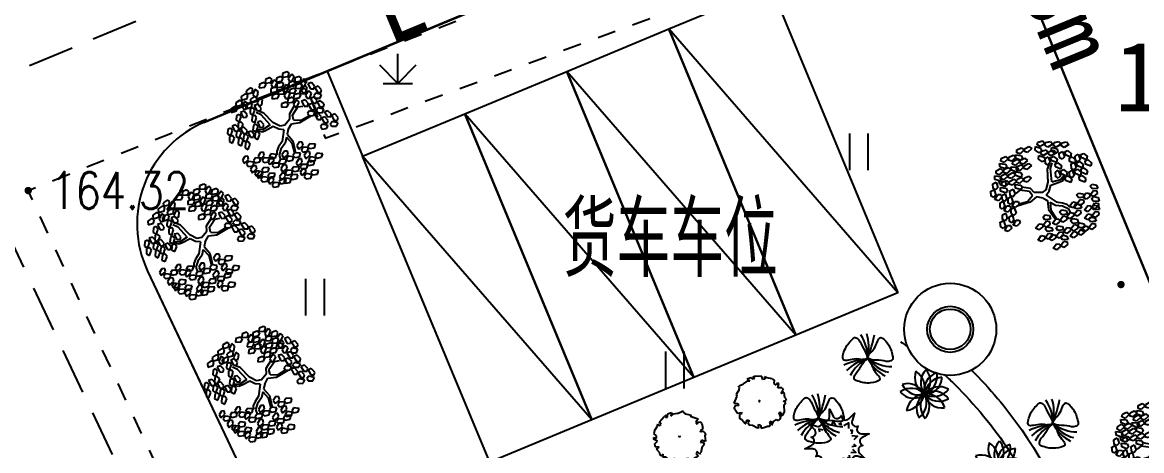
# Model space of a CAD drawing. Extents: x -809667 to 586099, y 3084146 to 3634412.
# Drawn here: x 381908.68 to 381939.07, y 3085767.12 to 3085778.74 of the extents above; entities that cross this region are included whole.
import ezdxf
from ezdxf.enums import TextEntityAlignment as Align

# ---------------------------------------------------------------- set-up
doc = ezdxf.new("R2010")
doc.units = 0
doc.header["$LTSCALE"] = 0.5
for name, pattern in [('CONTINOUS', [0]), ('DASHED', [0.75, 0.5, -0.25]), ('X6', [2, 1, -1])]:
    doc.linetypes.add(name, pattern=pattern)
doc.layers.get('0').update_dxf_attribs({"linetype": 'CONTINUOUS'})
for name, color, linetype in [('DIM_ELEV', 3, 'CONTINUOUS'), ('dxt', 252, 'CONTINUOUS'), ('GCD', 252, 'CONTINUOUS'), ('PUB_TEXT', 7, 'CONTINUOUS'), ('TREE', 3, 'CONTINUOUS'), ('zy-1', 3, 'CONTINUOUS'), ('乔木', 84, 'CONTINUOUS'), ('停车位', 6, 'CONTINUOUS'), ('图框', 4, 'CONTINUOUS'), ('树', 3, 'CONTINUOUS'), ('灌木', 3, 'CONTINUOUS'), ('绿化图层', 84, 'CONTINUOUS'), ('设计图层', 7, 'CONTINUOUS'), ('道路', 4, 'CONTINUOUS')]:
    doc.layers.add(name, color=color, linetype=linetype)
doc.styles.add('-宋体', font='', dxfattribs={"width": 0.6})
doc.styles.get("Standard").update_dxf_attribs({"font": 'rs.shx', "bigfont": 'hztxt.shx'})
doc.styles.add('宋体', font='')
doc.styles.get('-宋体').set_extended_font_data('NSimSun')
doc.styles.get('宋体').set_extended_font_data('SimSun')

# ---------------------------------------------------------------- blocks, each defined once
blk = doc.blocks.new('gc121')
at = {"color": 0}
for p, q in [((-0.5, -1), (-0.5, 1)), ((0.5, -1), (0.5, 1))]:
    blk.add_line(p, q, dxfattribs=at)
blk = doc.blocks.new('gc124')
at = {"color": 0}
for p, q in [((0, 0), (0, 1.6)), ((-1, 1), (0, 0)), ((0, 0), (1, 1)), ((-0.8, 0), (0.8, 0))]:
    blk.add_line(p, q, dxfattribs=at)
blk = doc.blocks.new('GC200')
at = {"color": 0, "linetype": 'Continuous', "const_width": 0.2, "flags": 128}
blk.add_lwpolyline([(-0.1, 0, 1), (0.1, 0, 1)], format="xyb", close=True, dxfattribs=at)
blk = doc.blocks.new('A$C46A015EA')
at = {"layer": '树', "color": 0, "linetype": 'Continuous'}
for centre, radius, start, end in [((1.33, 4.1), 1.97, 227.5644, 31.3305), ((0.8, 3.48), 2, 251.8163, 53.749), ((2.09, 4.41), 1.9, 199.3601, 10.491), ((3.77, 4.19), 2.01, 153.4396, 313.5861), ((4.1, 3.63), 1.85, 126.1691, 303.0486), ((4.64, 2.8), 2.08, 109.3184, 262.8778), ((0.76, 1.9), 1.94, 297.0245, 103.8489), ((0.8, 2.58), 1.78, 359.791, 92.4715), ((2.81, 4.68), 2.12, 188.6399, 263.6226), ((1.26, 1.36), 1.8, 310.7789, 134.4149), ((2.13, 0.33), 2.29, 10.2667, 147.1518), ((3.55, 0.81), 2.01, 38.8778, 198.6816), ((3.96, 1.2), 1.94, 51.9802, 218.2571)]:
    blk.add_arc(centre, radius, start, end, dxfattribs=at)
blk = doc.blocks.new('红枫')
at = {"color": 0}
blk.add_lwpolyline([(1297, -1371), (924, -1143, 0.665495), (552, -1412, 0.665495), (98, -1485), (-4, -1910), (-107, -1485, 0.665495), (-561, -1412, 0.665495), (-933, -1143), (-1306, -1371), (-1078, -998, 0.665495), (-1348, -625, 0.665495), (-1420, -172), (-1845, -69), (-1420, 34, 0.665495), (-1348, 487, 0.665495), (-1078, 859), (-1306, 1233), (-933, 1005, 0.665495), (-561, 1274, 0.665495), (-107, 1347), (-4, 1772), (98, 1347, 0.665495), (552, 1274, 0.665495), (924, 1005), (1297, 1233), (1069, 859, 0.665495), (1339, 487, 0.665495), (1411, 34), (1836, -69), (1411, -172, 0.665495), (1339, -625, 0.665495), (1069, -998)], format="xyb", close=True, dxfattribs=at)
blk.add_lwpolyline([(1297, -1371), (924, -1143, 0.665495), (552, -1412, 0.665495), (98, -1485), (-4, -1910), (-107, -1485, 0.665495), (-561, -1412, 0.665495), (-933, -1143), (-1306, -1371), (-1078, -998, 0.665495), (-1348, -625, 0.665495), (-1420, -172), (-1845, -69), (-1420, 34, 0.665495), (-1348, 487, 0.665495), (-1078, 859), (-1306, 1233), (-933, 1005, 0.665495), (-561, 1274, 0.665495), (-107, 1347), (-4, 1772), (98, 1347, 0.665495), (552, 1274, 0.665495), (924, 1005), (1297, 1233), (1069, 859, 0.665495), (1339, 487, 0.665495), (1411, 34), (1836, -69), (1411, -172, 0.665495), (1339, -625, 0.665495), (1069, -998)], format="xyb", close=True, dxfattribs=at)
for points in [[(-783, 497), (-869, 784), (-550, 714)], [(-231, 823), (-394, 901), (-417, 777)], [(-137, 808), (-20, 1111), (120, 855)], [(462, 676), (478, 886), (369, 808)], [(618, 676), (836, 808), (797, 528)], [(-885, 61), (-1188, -9), (-931, -172)], [(-783, 372), (-962, 364), (-908, 217)], [(891, 411), (1085, 388), (1023, 271)], [(968, 69), (1218, -32), (1085, -141)], [(-892, -336), (-994, -484), (-846, -561)], [(-783, -678), (-892, -911), (-737, -896)]]:
    blk.add_lwpolyline(points, dxfattribs=at)
blk = doc.blocks.new('白玉兰')
at = {"color": 0}
for centre, radius, start, end in [((-4729, -6984), 8429, 56.1879, 65.279), ((-713, 1844), 1941, 291.82137, 332.63459), ((-478, 2077), 2115, 283.29933, 320.85284), ((-1261, 1665), 2054, 309.39345, 347.16547), ((-559, -2135), 2214, 76.70325, 111.40179), ((-1148, -2037), 2310, 61.625, 95.14911), ((4371, -556), 4392, 172.1708, 190.66767), ((2827, 107), 2821, 182.25436, 209.88683), ((2146, 475), 2185, 193.30629, 228.41072)]:
    blk.add_arc(centre, radius, start, end, dxfattribs=at)
for points in [[(-33, 16), (-233, 73), (-342, 562), (-1254, 922), (-425, 1375), (-33, 1392), (376, 1386), (477, 1091), (236, 716), (185, 277), (29, 67), (-7, 18)], [(36, -22), (99, -220), (-250, -580), (-51, -1540), (-885, -1095), (-1114, -777), (-1334, -432), (-1142, -186), (-697, -181), (-301, 17), (-41, 2), (21, -1)], [(8, 31), (155, 177), (635, 34), (1395, 653), (1385, -291), (1209, -641), (1004, -995), (697, -939), (487, -546), (129, -287), (22, -49), (-3, 7)]]:
    blk.add_open_spline(points, degree=3, knots=[0, 0, 0, 0, 621.989778, 1340.944545, 1869.007736, 2592.427455, 2798.699245, 2915.827596, 3435.261502, 4029.77129, 4212.300518, 4212.300518, 4212.300518, 4212.300518], dxfattribs=at)
blk = doc.blocks.new('*E54')
at = {"layer": 'TREE', "color": 0}
blk.add_ellipse((-2.37, 3.56), major_axis=(2.7, 1.39), ratio=1, start_param=0.518575, end_param=0.519414, dxfattribs=at)
blk = doc.blocks.new('A$C4C586FE1')
at = {"layer": 'TREE', "color": 0}
for p, q in [((514, 2441), (288, 2276)), ((570, 2555), (514, 2441)), ((785, 2557), (585, 2566)), ((842, 2436), (785, 2557)), ((885, 2449), (842, 2436)), ((1100, 2801), (873, 2660)), ((873, 2660), (885, 2449)), ((1294, 2743), (1193, 2819)), ((1261, 2599), (1294, 2743)), ((1389, 2617), (1261, 2599)), ((1418, 2836), (1389, 2617)), ((1787, 2660), (1418, 2836)), ((1875, 2686), (1787, 2660)), ((2108, 2532), (1875, 2686)), ((2261, 2516), (2108, 2532)), ((2273, 2551), (2261, 2516)), ((2411, 2297), (2336, 2500)), ((171, 1878), (16, 1628)), ((208, 2079), (171, 1878)), ((330, 2136), (208, 2079)), ((288, 2276), (288, 2250)), ((288, 2250), (484, 2157)), ((422, 2031), (330, 2136)), ((484, 2157), (422, 2031)), ((2434, 2275), (2411, 2297)), ((2565, 2086), (2434, 2275)), ((2577, 1905), (2565, 2086)), ((2688, 2051), (2577, 1905)), ((2666, 1735), (2772, 1843)), ((173, 1443), (0, 1425)), ((0, 1425), (27, 1279)), ((6, 1547), (198, 1550)), ((27, 1279), (67, 1102)), ((198, 1550), (173, 1443)), ((2632, 1202), (2788, 1244)), ((2724, 1646), (2666, 1735)), ((2799, 1744), (2724, 1646)), ((2788, 1244), (2821, 1629)), ((67, 988), (67, 1102)), ((67, 988), (157, 906)), ((335, 852), (122, 842)), ((123, 841), (320, 727)), ((157, 906), (291, 931)), ((291, 931), (335, 852)), ((320, 727), (414, 564)), ((2635, 1086), (2632, 1202)), ((2775, 1105), (2635, 1086)), ((2643, 702), (2702, 978)), ((2702, 978), (2775, 1105)), ((414, 564), (369, 464)), ((513, 326), (783, 402)), ((827, 368), (610, 253)), ((783, 402), (827, 368)), ((1176, 133), (821, 132)), ((1176, 133), (1302, 10)), ((1302, 10), (1413, 132)), ((1413, 132), (1432, 0)), ((1540, 5), (1587, 59)), ((1587, 59), (1859, 85)), ((1826, 254), (2000, 124)), ((1859, 85), (1826, 254)), ((2130, 415), (2352, 350)), ((2132, 192), (2130, 415)), ((2275, 501), (2371, 599)), ((2419, 413), (2275, 501)), ((2371, 599), (2563, 580))]:
    blk.add_line(p, q, dxfattribs=at)
at = {"layer": 'TREE', "color": 0, "extrusion": (0, 0, -1)}
for major_axis, start_param, end_param in [((1003, 1003), -1.426629, -1.413216), ((1003, 1003), -1.011805, -0.945114), ((1003, 1003), -0.139248, -0.081961), ((839, 1144), 0.475418, 0.633835), ((1003, 1003), 4.017991, 4.075425), ((1003, 1003), 0.553886, 0.636541), ((1003, 1003), 1.314933, 1.417635), ((839, 1143), 3.200433, 3.340883), ((839, 1144), 2.942836, 3.115157), ((1003, 1003), 2.270337, 2.346427), ((1003, 1003), 1.829101, 1.934165), ((1003, 1003), 1.573401, 1.638153)]:
    blk.add_ellipse((1418, 1418), major_axis=major_axis, ratio=1, start_param=start_param, end_param=end_param, dxfattribs=at)
at = {"layer": 'TREE', "color": 0, "linetype": 'Continuous'}
for start_param, end_param in [(0.01341, 3.155003), (3.155003, 6.296595)]:
    blk.add_ellipse((1466, 1447), major_axis=(19.2, 19.2), ratio=1, start_param=start_param, end_param=end_param, dxfattribs=at)
at = {"layer": 'TREE', "color": 8, "linetype": 'CONTINOUS', "extrusion": (0, 0, -1), "xscale": 467.4085850556439, "yscale": 467.4085850556439, "zscale": -467.4085850556439, "rotation": 278.9250190116231}
blk.add_blockref('*E54', (-2893, 66), dxfattribs=at)
blk = doc.blocks.new('幌伞枫')
at = {"layer": '乔木', "color": 0}
for p, q in [((-677, 937), (-604, 995)), ((-670, 878), (-677, 937)), ((-604, 995), (-531, 966)), ((-531, 966), (-604, 870)), ((-531, 995), (-450, 1054)), ((-523, 937), (-531, 995)), ((-450, 929), (-523, 937)), ((-450, 1054), (-384, 1025)), ((-384, 1025), (-450, 929)), ((-384, 870), (-303, 937)), ((-303, 937), (-237, 900)), ((-9, 966), (27, 1054)), ((20, 915), (-9, 966)), ((86, 944), (20, 915)), ((27, 1054), (101, 1061)), ((101, 1061), (86, 944)), ((123, 966), (145, 1032)), ((196, 878), (123, 966)), ((145, 1032), (203, 1025)), ((247, 937), (196, 878)), ((203, 1025), (247, 937)), ((247, 937), (284, 1025)), ((284, 885), (247, 937)), ((284, 1025), (365, 1032)), ((365, 1032), (350, 915)), ((380, 937), (409, 1003)), ((460, 848), (380, 937)), ((409, 1003), (468, 995)), ((424, 900), (460, 988)), ((460, 988), (534, 995)), ((468, 995), (504, 900)), ((534, 995), (519, 878)), ((556, 900), (578, 966)), ((578, 966), (636, 959)), ((636, 959), (681, 870)), ((-685, 826), (-567, 841)), ((-663, 753), (-685, 826)), ((-604, 870), (-670, 878)), ((-567, 738), (-663, 753)), ((-663, 687), (-582, 746)), ((-582, 746), (-516, 716)), ((-516, 716), (-582, 614)), ((-567, 841), (-531, 782)), ((-531, 782), (-567, 738)), ((-545, 709), (-428, 724)), ((-523, 636), (-545, 709)), ((-531, 819), (-457, 878)), ((-523, 760), (-531, 819)), ((-457, 746), (-523, 760)), ((-457, 878), (-391, 848)), ((-391, 848), (-457, 746)), ((-428, 724), (-384, 665)), ((-377, 819), (-384, 870)), ((-384, 738), (-310, 804)), ((-377, 680), (-384, 738)), ((-310, 804), (-377, 819)), ((-237, 900), (-310, 804)), ((-310, 804), (-237, 768)), ((-237, 768), (-310, 672)), ((-237, 797), (-156, 863)), ((-230, 738), (-237, 797)), ((-156, 731), (-230, 738)), ((-156, 863), (-90, 826)), ((-90, 826), (-156, 731)), ((108, 650), (145, 738)), ((137, 804), (167, 870)), ((211, 716), (137, 804)), ((145, 738), (218, 746)), ((167, 870), (225, 863)), ((218, 746), (203, 628)), ((262, 775), (211, 716)), ((225, 863), (262, 775)), ((240, 650), (262, 716)), ((262, 716), (321, 709)), ((350, 915), (284, 885)), ((321, 709), (365, 621)), ((402, 775), (424, 841)), ((475, 687), (402, 775)), ((453, 848), (424, 900)), ((424, 841), (482, 834)), ((519, 878), (453, 848)), ((504, 900), (460, 848)), ((526, 746), (475, 687)), ((482, 834), (526, 746)), ((629, 812), (556, 900)), ((570, 738), (600, 804)), ((644, 650), (570, 738)), ((600, 804), (658, 797)), ((681, 870), (629, 812)), ((695, 709), (644, 650)), ((651, 775), (688, 863)), ((681, 724), (651, 775)), ((658, 797), (695, 709)), ((747, 753), (681, 724)), ((688, 863), (761, 870)), ((761, 870), (747, 753)), ((783, 775), (805, 841)), ((857, 687), (783, 775)), ((805, 841), (864, 834)), ((908, 746), (857, 687)), ((864, 834), (908, 746)), ((-1037, 489), (-971, 525)), ((-1037, 393), (-1037, 489)), ((-993, 643), (-927, 680)), ((-993, 548), (-993, 643)), ((-942, 518), (-993, 548)), ((-971, 525), (-934, 408)), ((-890, 570), (-942, 518)), ((-927, 680), (-890, 570)), ((-817, 518), (-699, 533)), ((-795, 445), (-817, 518)), ((-810, 628), (-736, 687)), ((-802, 570), (-810, 628)), ((-736, 562), (-802, 570)), ((-736, 687), (-663, 658)), ((-663, 658), (-736, 562)), ((-699, 533), (-663, 474)), ((-663, 474), (-699, 430)), ((-655, 628), (-663, 687)), ((-582, 614), (-655, 628)), ((-421, 621), (-523, 636)), ((-443, 452), (-369, 518)), ((-384, 665), (-421, 621)), ((-391, 628), (-274, 643)), ((-369, 555), (-391, 628)), ((-310, 672), (-377, 680)), ((-274, 548), (-369, 555)), ((-369, 518), (-296, 481)), ((-296, 481), (-369, 386)), ((-296, 511), (-215, 577)), ((-288, 452), (-296, 511)), ((-274, 643), (-237, 592)), ((-237, 592), (-274, 548)), ((-215, 577), (-149, 540)), ((-149, 540), (-215, 445)), ((137, 599), (108, 650)), ((203, 628), (137, 599)), ((313, 562), (240, 650)), ((255, 489), (284, 555)), ((328, 401), (255, 489)), ((284, 555), (336, 548)), ((306, 540), (350, 636)), ((343, 496), (306, 540)), ((365, 621), (313, 562)), ((336, 548), (380, 459)), ((409, 518), (343, 496)), ((350, 636), (424, 636)), ((424, 636), (409, 518)), ((446, 548), (468, 606)), ((519, 452), (446, 548)), ((468, 606), (526, 599)), ((570, 511), (519, 452)), ((526, 599), (570, 511)), ((592, 408), (629, 496)), ((629, 496), (710, 503)), ((710, 503), (695, 386)), ((717, 525), (754, 614)), ((747, 481), (717, 525)), ((725, 408), (754, 474)), ((813, 503), (747, 481)), ((754, 614), (827, 621)), ((754, 474), (813, 467)), ((798, 614), (827, 680)), ((871, 525), (798, 614)), ((827, 621), (813, 503)), ((827, 680), (886, 672)), ((849, 525), (871, 592)), ((923, 437), (849, 525)), ((871, 592), (930, 584)), ((923, 584), (871, 525)), ((886, 672), (923, 584)), ((974, 496), (923, 437)), ((930, 584), (974, 496)), ((-1081, 320), (-1015, 357)), ((-1081, 217), (-1081, 320)), ((-986, 364), (-1037, 393)), ((-978, 239), (-1030, 188)), ((-1015, 357), (-978, 239)), ((-934, 408), (-986, 364)), ((-956, 320), (-898, 423)), ((-883, 291), (-956, 320)), ((-898, 423), (-824, 423)), ((-883, 349), (-817, 386)), ((-810, 364), (-883, 291)), ((-883, 247), (-883, 349)), ((-832, 217), (-883, 247)), ((-780, 269), (-832, 217)), ((-824, 423), (-810, 364)), ((-817, 386), (-780, 269)), ((-699, 430), (-795, 445)), ((-758, 313), (-685, 371)), ((-751, 254), (-758, 313)), ((-685, 247), (-751, 254)), ((-685, 371), (-619, 342)), ((-619, 342), (-685, 247)), ((-531, 195), (-633, 254)), ((-611, 371), (-531, 430)), ((-604, 313), (-611, 371)), ((-538, 305), (-604, 313)), ((-465, 401), (-538, 305)), ((-531, 430), (-465, 401)), ((-457, 342), (-332, 364)), ((-428, 276), (-457, 342)), ((-435, 393), (-443, 452)), ((-369, 386), (-435, 393)), ((-332, 261), (-428, 276)), ((-332, 364), (-296, 305)), ((-296, 305), (-332, 261)), ((-257, 346), (-327, 441)), ((-222, 377), (-311, 462)), ((-215, 445), (-288, 452)), ((-252, 158), (-257, 346)), ((-206, 307), (-222, 377)), ((-188, 124), (-206, 307)), ((174, 151), (225, 276)), ((225, 276), (277, 357)), ((240, 122), (291, 261)), ((277, 357), (336, 393)), ((291, 261), (372, 364)), ((380, 459), (328, 401)), ((336, 393), (344, 419)), ((365, 225), (402, 313)), ((372, 364), (468, 393)), ((402, 313), (482, 320)), ((460, 386), (490, 452)), ((534, 291), (460, 386)), ((482, 320), (468, 203)), ((490, 452), (541, 445)), ((497, 225), (526, 291)), ((526, 291), (585, 283)), ((585, 349), (534, 291)), ((541, 445), (585, 349)), ((585, 283), (622, 188)), ((629, 357), (592, 408)), ((695, 386), (629, 357)), ((798, 320), (725, 408)), ((747, 247), (769, 313)), ((820, 158), (747, 247)), ((769, 313), (827, 305)), ((849, 371), (798, 320)), ((813, 467), (849, 371)), ((827, 305), (871, 217)), ((864, 364), (893, 430)), ((937, 276), (864, 364)), ((893, 430), (952, 423)), ((989, 335), (937, 276)), ((952, 423), (989, 335)), ((-1125, 166), (-1059, 195)), ((-1125, 63), (-1125, 166)), ((-1074, 34), (-1125, 63)), ((-1030, 188), (-1081, 217)), ((-1022, 85), (-1074, 34)), ((-1059, 195), (-1022, 85)), ((-1044, -10), (-986, 92)), ((-986, 92), (-912, 92)), ((-898, 34), (-971, -32)), ((-927, 195), (-861, 225)), ((-927, 92), (-927, 195)), ((-876, 63), (-927, 92)), ((-912, 92), (-898, 34)), ((-824, 114), (-876, 63)), ((-861, 225), (-824, 114)), ((-846, 19), (-788, 122)), ((-773, -3), (-846, 19)), ((-788, 122), (-714, 122)), ((-773, 203), (-655, 217)), ((-751, 129), (-773, 203)), ((-699, 63), (-773, -3)), ((-648, 114), (-751, 129)), ((-714, 122), (-699, 63)), ((-655, 217), (-611, 158)), ((-611, 158), (-648, 114)), ((-531, 129), (-641, 203)), ((-252, 158), (-531, 195)), ((-259, 85), (-531, 129)), ((-112, 4), (-259, 85)), ((-76, 63), (-188, 124)), ((-76, -84), (-112, 4)), ((-9, -18), (-76, 63)), ((-9, -18), (174, 151)), ((152, 26), (240, 122)), ((152, 26), (318, 4)), ((295, -42), (527, 53)), ((318, 4), (524, 78)), ((402, 173), (365, 225)), ((468, 203), (402, 173)), ((570, 136), (497, 225)), ((519, 63), (541, 129)), ((592, -25), (519, 63)), ((541, 129), (600, 122)), ((622, 188), (570, 136)), ((644, 34), (592, -25)), ((600, 122), (644, 34)), ((673, 70), (710, 166)), ((703, 26), (673, 70)), ((769, 48), (703, 26)), ((710, 166), (783, 166)), ((783, 166), (769, 48)), ((805, 78), (827, 144)), ((879, -18), (805, 78)), ((871, 217), (820, 158)), ((827, 144), (886, 136)), ((879, 122), (923, 210)), ((915, 78), (879, 122)), ((930, 41), (879, -18)), ((886, 136), (930, 41)), ((981, 100), (915, 78)), ((923, 210), (996, 217)), ((996, 217), (981, 100)), ((1011, 122), (1040, 188)), ((1092, 34), (1011, 122)), ((1033, -40), (1055, 26)), ((1040, 188), (1099, 180)), ((1055, 26), (1114, 19)), ((1143, 92), (1092, 34)), ((1099, 180), (1143, 92)), ((1114, 19), (1158, -69)), ((-1081, -142), (-1022, -91)), ((-1052, -238), (-1081, -142)), ((-971, -32), (-1044, -10)), ((-1022, -91), (-964, -194)), ((-964, -194), (-1000, -253)), ((-736, -231), (-677, -179)), ((-707, -326), (-736, -231)), ((-677, -179), (-619, -289)), ((-76, -84), (-120, -253)), ((42, -98), (-20, -221)), ((-20, -221), (62, -380)), ((-9, -18), (-9, -18)), ((-9, -18), (-9, -18)), ((-9, -18), (-9, -18)), ((-9, -18), (-9, -18)), ((-9, -18), (-9, -18)), ((-9, -18), (-9, -18)), ((-9, -18), (-9, -18)), ((-9, -18), (-9, -18)), ((-9, -18), (-9, -18)), ((-9, -18), (-9, -18)), ((-9, -18), (-9, -18)), ((-9, -18), (-9, -18)), ((-9, -18), (-9, -18)), ((-9, -18), (-9, -18)), ((-9, -18), (-9, -18)), ((-9, -18), (-9, -18)), ((-9, -18), (-9, -18)), ((-9, -18), (-9, -18)), ((-9, -18), (-9, -18)), ((-9, -18), (-9, -18)), ((-9, -18), (-9, -18)), ((-9, -18), (-9, -18)), ((-9, -18), (-9, -18)), ((-9, -18), (-9, -18)), ((-9, -18), (-9, -18)), ((-9, -18), (-9, -18)), ((-9, -18), (-9, -18)), ((-9, -18), (-9, -18)), ((-9, -18), (-9, -18)), ((-9, -18), (-9, -18)), ((-9, -18), (-9, -18)), ((-9, -18), (-9, -18)), ((-9, -18), (-9, -18)), ((-9, -18), (-9, -18)), ((-9, -18), (-9, -18)), ((-9, -18), (-9, -18)), ((-9, -18), (-9, -18)), ((-9, -18), (-9, -18)), ((-9, -18), (-9, -18)), ((-9, -18), (-9, -18)), ((42, -98), (109, -22)), ((109, -22), (295, -42)), ((387, -142), (424, -47)), ((424, -187), (387, -142)), ((424, -47), (504, -47)), ((490, -165), (424, -187)), ((504, -47), (490, -165)), ((519, -135), (548, -76)), ((592, -231), (519, -135)), ((541, -297), (563, -231)), ((548, -76), (607, -84)), ((563, -231), (622, -238)), ((644, -172), (592, -231)), ((607, -84), (644, -172)), ((644, -150), (681, -62)), ((673, -201), (644, -150)), ((739, -172), (673, -201)), ((681, -62), (754, -54)), ((754, -54), (739, -172)), ((776, -150), (805, -84)), ((849, -238), (776, -150)), ((805, -84), (857, -91)), ((820, -84), (849, -18)), ((893, -172), (820, -84)), ((849, -18), (908, -25)), ((901, -187), (849, -238)), ((857, -91), (901, -187)), ((945, -120), (893, -172)), ((908, -25), (945, -120)), ((1106, -128), (1033, -40)), ((1158, -69), (1106, -128)), ((-1089, -304), (-1030, -253)), ((-1067, -399), (-1089, -304)), ((-1008, -414), (-1067, -399)), ((-1000, -253), (-1052, -238)), ((-1030, -253), (-971, -355)), ((-971, -355), (-1008, -414)), ((-978, -502), (-920, -458)), ((-971, -451), (-934, -341)), ((-898, -465), (-971, -451)), ((-934, -341), (-868, -326)), ((-920, -458), (-861, -561)), ((-839, -377), (-898, -465)), ((-876, -443), (-817, -399)), ((-846, -539), (-876, -443)), ((-868, -326), (-839, -377)), ((-861, -282), (-802, -238)), ((-839, -385), (-861, -282)), ((-780, -399), (-839, -385)), ((-817, -399), (-758, -502)), ((-802, -238), (-744, -341)), ((-744, -341), (-780, -399)), ((-744, -392), (-685, -341)), ((-722, -487), (-744, -392)), ((-714, -480), (-648, -465)), ((-655, -348), (-707, -326)), ((-685, -341), (-626, -443)), ((-626, -443), (-663, -502)), ((-619, -289), (-655, -348)), ((-648, -465), (-626, -524)), ((-626, -539), (-589, -429)), ((-589, -429), (-523, -414)), ((-494, -465), (-553, -554)), ((-523, -414), (-494, -465)), ((-487, -451), (-428, -399)), ((-465, -546), (-487, -451)), ((-479, -289), (-421, -245)), ((-457, -385), (-479, -289)), ((-399, -407), (-457, -385)), ((-428, -399), (-369, -510)), ((-421, -245), (-362, -348)), ((-362, -348), (-399, -407)), ((-215, -311), (-285, -477)), ((-156, -341), (-230, -532)), ((-120, -253), (-215, -311)), ((-61, -304), (-156, -341)), ((-61, -304), (38, -431)), ((38, -431), (49, -612)), ((62, -380), (79, -664)), ((614, -392), (541, -297)), ((666, -333), (614, -392)), ((622, -238), (666, -333)), ((791, -311), (820, -245)), ((871, -399), (791, -311)), ((820, -245), (879, -253)), ((915, -341), (871, -399)), ((879, -253), (915, -341)), ((-986, -664), (-927, -620)), ((-964, -759), (-986, -664)), ((-956, -598), (-978, -502)), ((-898, -620), (-956, -598)), ((-927, -620), (-868, -722)), ((-861, -561), (-898, -620)), ((-868, -818), (-832, -700)), ((-795, -561), (-846, -539)), ((-832, -700), (-766, -686)), ((-758, -502), (-795, -561)), ((-766, -686), (-744, -744)), ((-751, -598), (-714, -480)), ((-677, -605), (-751, -598)), ((-751, -664), (-692, -620)), ((-729, -759), (-751, -664)), ((-663, -502), (-722, -487)), ((-692, -620), (-633, -722)), ((-626, -524), (-677, -605)), ((-553, -554), (-626, -539)), ((-626, -590), (-567, -546)), ((-597, -693), (-626, -590)), ((-545, -708), (-597, -693)), ((-567, -546), (-509, -649)), ((-509, -649), (-545, -708)), ((-487, -605), (-428, -554)), ((-457, -700), (-487, -605)), ((-413, -568), (-465, -546)), ((-406, -722), (-457, -700)), ((-428, -554), (-369, -664)), ((-369, -510), (-413, -568)), ((-369, -664), (-406, -722)), ((-369, -598), (-332, -487)), ((-296, -612), (-369, -598)), ((-332, -487), (-266, -473)), ((-244, -524), (-296, -612)), ((-288, -664), (-171, -649)), ((-266, -737), (-288, -664)), ((-266, -473), (-244, -524)), ((-230, -532), (-186, -627)), ((-171, -649), (-127, -708)), ((-24, -686), (-9, -620)), ((64, -766), (-24, -686)), ((-9, -620), (49, -612)), ((49, -612), (101, -700)), ((101, -700), (64, -766)), ((358, -752), (372, -686)), ((372, -686), (431, -678)), ((431, -678), (482, -766)), ((-912, -781), (-964, -759)), ((-868, -722), (-912, -781)), ((-795, -825), (-868, -818)), ((-744, -744), (-795, -825)), ((-766, -825), (-699, -774)), ((-736, -921), (-766, -825)), ((-685, -935), (-736, -921)), ((-670, -781), (-729, -759)), ((-699, -774), (-641, -884)), ((-641, -884), (-685, -935)), ((-633, -722), (-670, -781)), ((-641, -972), (-604, -862)), ((-633, -752), (-575, -708)), ((-611, -847), (-633, -752)), ((-553, -869), (-611, -847)), ((-604, -862), (-538, -847)), ((-575, -708), (-516, -810)), ((-516, -899), (-567, -987)), ((-516, -810), (-553, -869)), ((-538, -847), (-516, -899)), ((-516, -906), (-479, -788)), ((-443, -913), (-516, -906)), ((-494, -766), (-435, -715)), ((-472, -862), (-494, -766)), ((-479, -788), (-413, -781)), ((-413, -877), (-472, -862)), ((-384, -832), (-443, -913)), ((-435, -715), (-377, -818)), ((-413, -781), (-384, -832)), ((-377, -818), (-413, -877)), ((-377, -913), (-340, -803)), ((-303, -928), (-377, -913)), ((-340, -803), (-274, -788)), ((-244, -840), (-303, -928)), ((-274, -788), (-244, -840)), ((-171, -752), (-266, -737)), ((-230, -847), (-112, -840)), ((-208, -921), (-230, -847)), ((-230, -935), (-178, -928)), ((-112, -935), (-208, -921)), ((-178, -928), (-120, -1016)), ((-127, -708), (-171, -752)), ((-142, -737), (-24, -730)), ((-127, -810), (-142, -737)), ((-24, -832), (-127, -810)), ((-112, -840), (-76, -891)), ((-76, -891), (-112, -935)), ((-90, -921), (27, -913)), ((-68, -994), (-90, -921)), ((-24, -730), (13, -788)), ((13, -788), (-24, -832)), ((27, -869), (42, -803)), ((115, -950), (27, -869)), ((27, -913), (71, -972)), ((42, -803), (101, -803)), ((93, -730), (218, -715)), ((115, -803), (93, -730)), ((101, -803), (159, -884)), ((218, -818), (115, -803)), ((159, -884), (115, -950)), ((167, -928), (284, -921)), ((189, -1001), (167, -928)), ((218, -715), (255, -774)), ((255, -774), (218, -818)), ((240, -803), (358, -796)), ((262, -877), (240, -803)), ((358, -891), (262, -877)), ((284, -921), (328, -979)), ((446, -832), (358, -752)), ((358, -796), (394, -847)), ((394, -847), (358, -891)), ((431, -950), (446, -884)), ((482, -766), (446, -832)), ((446, -884), (504, -884)), ((504, -884), (556, -965)), ((-567, -987), (-641, -972)), ((-509, -979), (-391, -965)), ((-487, -1053), (-509, -979)), ((-391, -1067), (-487, -1053)), ((-391, -965), (-354, -1023)), ((-354, -1023), (-391, -1067)), ((-362, -1053), (-244, -1045)), ((-347, -1126), (-362, -1053)), ((-244, -1141), (-347, -1126)), ((-252, -1001), (-230, -935)), ((-164, -1082), (-252, -1001)), ((-244, -1045), (-208, -1097)), ((-208, -1097), (-244, -1141)), ((-120, -1016), (-164, -1082)), ((27, -1016), (-68, -994)), ((71, -972), (27, -1016)), ((284, -1023), (189, -1001)), ((328, -979), (284, -1023)), ((313, -1009), (431, -994)), ((328, -1082), (313, -1009)), ((431, -1097), (328, -1082)), ((519, -1031), (431, -950)), ((431, -994), (468, -1053)), ((468, -1053), (431, -1097)), ((556, -965), (519, -1031))]:
    blk.add_line(p, q, dxfattribs=at)

msp = doc.modelspace()

# ---------------------------------------------------------------- linework, layer by layer
at = {"layer": 'dxt', "color": 252, "linetype": 'X6', "flags": 128}
msp.add_lwpolyline([(381920.454, 3085778.77), (381916.324, 3085777.174), (381916.905, 3085775.599), (381936.877, 3085782.965), (381936.119, 3085784.476), (381929.561, 3085782.205)], dxfattribs=at)
at = {"layer": 'dxt', "color": 252, "linetype": 'X6', "elevation": 163.603, "flags": 128}
msp.add_lwpolyline([(381911.865, 3085754.905), (381916.897, 3085757.301), (381915.223, 3085760.515), (381908.834, 3085774.178), (381916.324, 3085777.174)], dxfattribs=at)
at = {"layer": 'zy-1', "color": 4, "linetype": 'ByBlock'}
for radius in [1.25, 0.625, 0.55]:
    msp.add_circle((381933.874, 3085770.41), radius, dxfattribs=at)
at = {"layer": '停车位'}
for p, q in [((381932.455, 3085771.404), (381926.231, 3085778.564)), ((381929.684, 3085770.253), (381923.461, 3085777.413)), ((381926.914, 3085769.102), (381920.691, 3085776.262)), ((381924.144, 3085767.951), (381917.92, 3085775.111))]:
    msp.add_line(p, q, dxfattribs=at)
at = {"layer": '停车位', "flags": 128}
for points in [[(381932.455, 3085771.404), (381929.684, 3085770.253), (381926.231, 3085778.564), (381929.002, 3085779.715), (381932.455, 3085771.404)], [(381929.684, 3085770.253), (381926.914, 3085769.102), (381923.461, 3085777.413), (381926.231, 3085778.564), (381929.684, 3085770.253)], [(381916.961, 3085777.42), (381917.92, 3085775.111)], [(381926.914, 3085769.102), (381924.144, 3085767.951), (381920.691, 3085776.262), (381923.461, 3085777.413), (381926.914, 3085769.102)], [(381924.144, 3085767.951), (381921.373, 3085766.8), (381917.92, 3085775.111), (381920.691, 3085776.262), (381924.144, 3085767.951)]]:
    msp.add_lwpolyline(points, dxfattribs=at)
at = {"layer": '道路', "linetype": 'Continuous'}
msp.add_line((381913.643, 3085776.042), (381913.643, 3085776.042), dxfattribs=at)
at = {"layer": '道路', "color": 1, "linetype": 'DASHED', "ltscale": 5, "flags": 128}
for points in [[(381900.221, 3085773.967), (381962.894, 3085800.08)], [(381906.574, 3085776.614), (381946.525, 3085692.199)]]:
    msp.add_lwpolyline(points, dxfattribs=at)
at = {"layer": '道路', "linetype": 'Continuous', "flags": 128}
for points in [[(381935.03, 3085781.918, 0.393528), (381931.198, 3085783.343), (381913.643, 3085776.042, 0.428399), (381912.082, 3085771.988), (381934.241, 3085725.168, 0.467402), (381943.151, 3085722.852), (381949.887, 3085727.663, 0.348347), (381952.98, 3085738.41), (381935.348, 3085781.285)], [(381913.643, 3085776.042), (381913.643, 3085776.042, 0.428399), (381912.082, 3085771.988), (381913.669, 3085768.635)]]:
    msp.add_lwpolyline(points, format="xyb", dxfattribs=at)
for points in [[(381913.605, 3085776.026), (381931.398, 3085783.418)], [(381935.348, 3085781.285), (381951.07, 3085743.055)], [(381912.082, 3085771.988), (381934.241, 3085725.168)]]:
    msp.add_lwpolyline(points, dxfattribs=at)
at = {"layer": '道路', "linetype": 'Continuous'}
msp.add_open_spline([(381932.521, 3085770.074), (381932.59, 3085770.027), (381932.654, 3085769.982), (381932.716, 3085769.938)], degree=3, dxfattribs=at)
for points, knots in [([(381933.727, 3085769.168), (381933.83, 3085769.077), (381933.914, 3085768.996), (381934.538, 3085768.375), (381935.041, 3085767.773), (381936.093, 3085766.175), (381936.603, 3085765.124), (381937.191, 3085763.229), (381937.332, 3085762.384), (381937.306, 3085761.381), (381937.283, 3085761.143), (381937.207, 3085760.717), (381937.157, 3085760.527), (381937.057, 3085760.24), (381937.014, 3085760.137), (381936.922, 3085759.943), (381936.873, 3085759.852), (381936.792, 3085759.72), (381936.761, 3085759.673), (381936.681, 3085759.551), (381936.635, 3085759.477), (381936.489, 3085759.225), (381936.38, 3085759.013), (381936.251, 3085758.713)], [5.892072, 5.892072, 5.892072, 5.892072, 6.250682, 6.250682, 8.593283, 8.593283, 11.652469, 11.652469, 14.135035, 14.135035, 14.94719, 14.94719, 15.665817, 15.665817, 16.092298, 16.092298, 16.49786, 16.49786, 16.70257, 16.70257, 16.90728, 16.90728, 17.285813, 17.285813, 17.285813, 17.285813]), ([(381934.456, 3085769.303), (381934.939, 3085768.818), (381937.273, 3085766.078), (381938.768, 3085761.247), (381937.046, 3085759.042), (381936.802, 3085758.476)], [6.300286, 6.300286, 6.300286, 6.300286, 8.300034, 16.526304, 17.285813, 17.285813, 17.285813, 17.285813])]:
    msp.add_open_spline(points, degree=3, knots=knots, dxfattribs=at)

# ---------------------------------------------------------------- block references
at = {"layer": 'dxt', "color": 8, "linetype": 'Continuous', "xscale": 0.5, "yscale": 0.5}
for name, p in [('gc124', (381918.875, 3085777.086, 0.718)), ('gc121', (381931.394, 3085775.227, 0.718)), ('gc121', (381916.631, 3085771.283, 0.718)), ('gc121', (381926.4, 3085769.308, 0.718))]:
    msp.add_blockref(name, p, dxfattribs=at)
at = {"layer": 'GCD', "color": 8, "linetype": 'Continuous'}
ref = msp.add_blockref('GC200', (381908.839, 3085774.177, 164.322), dxfattribs=dict(at, xscale=0.5, yscale=0.5, zscale=0.5))
ref.add_attrib('height', '164.32', dxfattribs={"linetype": 'Continuous', "height": 1, "width": 0.8}).set_placement((381909.439, 3085774.177, 164.322), align=Align.MIDDLE_LEFT)
ref = msp.add_blockref('GC200', (381938.512, 3085771.626, 164.05), dxfattribs=dict(at, xscale=0.5, yscale=0.5, zscale=0.5))
ref.add_attrib('height', '164.05', dxfattribs={"linetype": 'Continuous', "height": 1, "width": 0.8}).set_placement((381939.112, 3085771.626, 164.05), align=Align.MIDDLE_LEFT)
at = {"layer": '乔木'}
for p, xscale, yscale, zscale, rotation in [((381915.765, 3085775.807), -0.0013, 0.0013, 0.0013, 124.6526560546043), ((381936.507, 3085774.05), 0.001300000000000001, 0.001300000000000001, 0.001300000000000001, 283.1089006423777), ((381913.509, 3085772.761), -0.0013, 0.0013, 0.0013, 124.6526560546043), ((381915.127, 3085768.897), -0.0013, 0.0013, 0.0013, 124.6526560546043), ((381939.795, 3085767.107), 0.001300000000000001, 0.001300000000000001, 0.001300000000000001, 283.1089006423777)]:
    msp.add_blockref('幌伞枫', p, dxfattribs=dict(at, xscale=xscale, yscale=yscale, zscale=zscale, rotation=rotation))
at = {"layer": '图框', "color": 8, "zscale": 0.0005}
for p, xscale, yscale, rotation in [((381929.451, 3085767.766), 0.0005, 0.0005, 92.80541082498242), ((381926.528, 3085766.472), -0.0004999999999999999, 0.0004999999999999999, 314.9561458719995)]:
    msp.add_blockref('A$C4C586FE1', p, dxfattribs=dict(at, xscale=xscale, yscale=yscale, rotation=rotation))
at = {"layer": '灌木', "color": 8, "xscale": 0.2560000000000001, "yscale": 0.2560000000000001, "zscale": 0.2560000000000001, "rotation": 268.002463306846}
for p in [(381932.541, 3085769.337), (381934.535, 3085767.397)]:
    msp.add_blockref('A$C46A015EA', p, dxfattribs=at)
at = {"layer": '绿化图层', "color": 8, "linetype": 'Continuous', "xscale": 0.0004880798049271108, "yscale": 0.0004880798049271108, "zscale": 0.04880798235096967, "rotation": 283.1089006423777}
for p in [(381931.631, 3085769.618), (381930.3, 3085767.985), (381936.659, 3085767.845)]:
    msp.add_blockref('白玉兰', p, dxfattribs=at)
at = {"layer": '设计图层', "color": 8, "linetype": 'Continuous', "xscale": 0.0004876369982957843, "yscale": 0.0004876369982957843, "zscale": 0.04876370063039211, "rotation": 283.1089006423777}
msp.add_blockref('红枫', (381930.834, 3085767.375), dxfattribs=at)

# ---------------------------------------------------------------- texts
at = {"layer": 'DIM_ELEV', "color": 7, "linetype": 'Continuous', "style": '宋体'}
msp.add_text('164.00', height=1.8882, dxfattribs=at).set_placement((381938.342, 3085776.327))
at = {"layer": 'PUB_TEXT', "linetype": 'Continuous', "style": '宋体'}
for s, rotation, p in [('L=15.8m', 292.3554, (381933.268, 3085785.684)), ('L=31.4m', 22.5652, (381918.612, 3085778.12))]:
    msp.add_text(s, height=1.8882, rotation=rotation, dxfattribs=at).set_placement(p)
at = {"layer": 'PUB_TEXT', "color": 7, "linetype": 'Continuous', "style": '-宋体', "width": 0.6}
msp.add_text('货车车位', height=1.7843, dxfattribs=at).set_placement((381923.353, 3085772.025))

doc.saveas('drawing.dxf')
